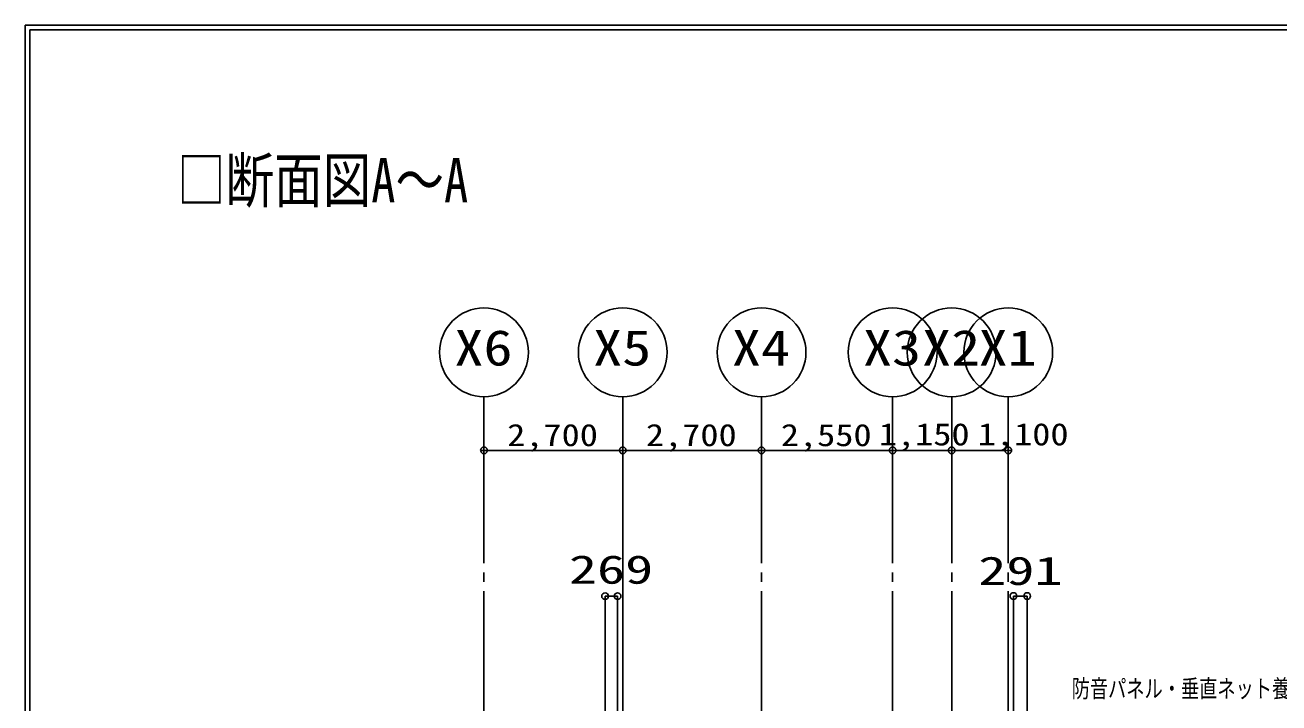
# Model space of a CAD drawing. Units: millimetres, scale not verified. Extents: x -36086 to 36581, y -25429 to 25491.
# Drawn here: x -36086 to -11690, y 12303 to 25491 of the extents above; entities that cross this region are included whole.
import ezdxf
from ezdxf.enums import TextEntityAlignment as Align

# ---------------------------------------------------------------- set-up
doc = ezdxf.new("R2010")
doc.units = ezdxf.units.MM
doc.header["$LTSCALE"] = 180
doc.linetypes.add('LONG_CHAIN', pattern=[21, 18, -1, 1, -1])
for name, color, linetype in [('0-0_基準芯', 7, 'Continuous'), ('0-2_50', 7, 'Continuous'), ('0-4_単管', 5, 'Continuous'), ('0-6_図面枠', 7, 'Continuous'), ('1-6_寸法_SNP', 7, 'Continuous'), ('1-7_0', 7, 'Continuous')]:
    doc.layers.add(name, color=color, linetype=linetype)
doc.styles.add('ＭＳ ゴシック', font='')
doc.styles.get('ＭＳ ゴシック').set_extended_font_data('MS Gothic')

# ---------------------------------------------------------------- blocks, each defined once
blk = doc.blocks.new('_DOT')
at = {"layer": '1-7_0'}
blk.add_line((-0.5, 0), (-1, 0), dxfattribs=at)
for points in [[(0.502, -0.032), (0.496, 0.063), (0.484, 0.124), (0.465, 0.184), (0.438, 0.241), (0.405, 0.294), (0.364, 0.342), (0.319, 0.385), (0.268, 0.422), (0.213, 0.452), (0.155, 0.476), (0.094, 0.491), (0.031, 0.499), (-0.031, 0.499), (-0.094, 0.491), (-0.155, 0.476), (-0.213, 0.452), (-0.268, 0.422), (-0.319, 0.385), (-0.364, 0.342), (-0.405, 0.294), (-0.438, 0.241), (-0.465, 0.184), (-0.484, 0.124), (-0.502, 0.032), (-0.5, 0), (0, 0)], [(-0.502, 0.032), (-0.496, -0.063), (-0.484, -0.124), (-0.465, -0.184), (-0.438, -0.241), (-0.405, -0.294), (-0.364, -0.342), (-0.319, -0.385), (-0.268, -0.422), (-0.213, -0.452), (-0.155, -0.476), (-0.094, -0.491), (-0.031, -0.499), (0.031, -0.499), (0.094, -0.491), (0.155, -0.476), (0.213, -0.452), (0.268, -0.422), (0.319, -0.385), (0.364, -0.342), (0.405, -0.294), (0.438, -0.241), (0.465, -0.184), (0.484, -0.124), (0.502, -0.032), (0.5, 0), (0, 0)]]:
    blk.add_lwpolyline(points, close=True, dxfattribs=at)

msp = doc.modelspace()

# ---------------------------------------------------------------- linework, layer by layer
at = {"layer": '0-0_基準芯', "linetype": 'LONG_CHAIN'}
for p, q in [((-27156.5, 18260.5), (-27156.5, -6989.5)), ((-21756.5, 18260.5), (-21756.5, -6989.5)), ((-19206.5, 18260.5), (-19206.5, -6989.5)), ((-18056.5, 18260.5), (-18056.5, -6989.5)), ((-16956.5, 18260.5), (-16956.5, -6989.5))]:
    msp.add_line(p, q, dxfattribs=at)
at = {"layer": '0-0_基準芯'}
for centre in [(-27156.5, 19124.5), (-24456.5, 19124.5), (-21756.5, 19124.5), (-19206.5, 19124.5), (-18056.5, 19124.5), (-16956.5, 19124.5)]:
    msp.add_circle(centre, 864, dxfattribs=at)
at = {"layer": '0-2_50'}
for p, q in [((-24456.5, 18260.5), (-24456.5, -6989.5)), ((-24801.5, 14378.8), (-24556.5, 14378.8)), ((-24801.5, 14378.8), (-24801.5, 10066.5)), ((-24556.5, 14378.8), (-24556.5, 9640.5)), ((-16856.5, 14383), (-16589.5, 14383)), ((-16856.5, 14383), (-16856.5, 9640.5)), ((-16589.5, 14383), (-16589.5, 10066.5))]:
    msp.add_line(p, q, dxfattribs=at)
for centre in [(-24801.5, 14378.8), (-24556.5, 14378.8), (-16856.5, 14383), (-16589.5, 14383)]:
    msp.add_circle(centre, 64.8, dxfattribs=at)
at = {"layer": '0-6_図面枠'}
for p, q in [((-36085.5, 25491.3), (36580.8, 25491.3)), ((-36085.5, -25429.2), (-36085.5, 25491.3)), ((-35995.5, 25401.3), (36490.8, 25401.3)), ((-35995.5, -25339.2), (-35995.5, 25401.3))]:
    msp.add_line(p, q, dxfattribs=at)
at = {"layer": '1-6_寸法_SNP'}
for p, q in [((-27156.5, 17216.6), (-24456.5, 17216.6)), ((-24456.5, 17216.6), (-21756.5, 17216.6)), ((-21756.5, 17216.6), (-19206.5, 17216.6)), ((-19206.5, 17216.6), (-18056.5, 17216.6)), ((-18056.5, 17216.6), (-16956.5, 17216.6))]:
    msp.add_line(p, q, dxfattribs=at)

# ---------------------------------------------------------------- block references
at = {"layer": '1-6_寸法_SNP', "xscale": 129.6, "yscale": 129.6, "rotation": 180}
for p in [(-27156.5, 17216.6), (-24456.5, 17216.6), (-21756.5, 17216.6), (-19206.5, 17216.6), (-18056.5, 17216.6)]:
    msp.add_blockref('_DOT', p, dxfattribs=at)
at = {"layer": '1-6_寸法_SNP', "xscale": 129.6, "yscale": 129.6}
for p in [(-24456.5, 17216.6), (-21756.5, 17216.6), (-19206.5, 17216.6), (-18056.5, 17216.6), (-16956.5, 17216.6)]:
    msp.add_blockref('_DOT', p, dxfattribs=at)

# ---------------------------------------------------------------- texts
at = {"layer": '0-0_基準芯', "style": 'ＭＳ ゴシック', "width": 1.2}
for s, p in [('X6', (-27732.5, 18659.3)), ('X5', (-25032.5, 18659.3)), ('X4', (-22332.5, 18659.3)), ('X3', (-19782.5, 18659.3)), ('X2', (-18632.5, 18659.3)), ('X1', (-17532.5, 18659.3))]:
    msp.add_text(s, height=692.8, dxfattribs=at).set_placement(p, align=Align.BOTTOM_LEFT)
at = {"layer": '0-2_50', "style": 'ＭＳ ゴシック'}
for s, height, width, p in [('□断面図A～A', 865.9, 0.8, (-33129.8, 21780)), ('防音パネル・垂直ネット養生', 346.4, 0.75, (-15722.4, 12304.5))]:
    msp.add_text(s, height=height, dxfattribs=dict(at, width=width)).set_placement(p, align=Align.BOTTOM_LEFT)
at = {"layer": '0-4_単管', "style": 'ＭＳ ゴシック', "width": 1.45}
for s, p in [('269', (-25504.3, 14455.5)), ('291', (-17540.2, 14431.5))]:
    msp.add_text(s, height=554.2, dxfattribs=at).set_placement(p, align=Align.BOTTOM_LEFT)
at = {"layer": '1-6_寸法_SNP', "style": 'ＭＳ ゴシック', "width": 1.2}
for s, p in [('2,700', (-26706.5, 17168.9)), ('2,700', (-24006.5, 17168.9)), ('2,550', (-21381.5, 17168.9)), ('1,150', (-19474.8, 17183.8)), ('1,100', (-17549.3, 17184.2))]:
    msp.add_text(s, height=432.8, dxfattribs=at).set_placement(p, align=Align.BOTTOM_LEFT)

doc.saveas('drawing.dxf')
